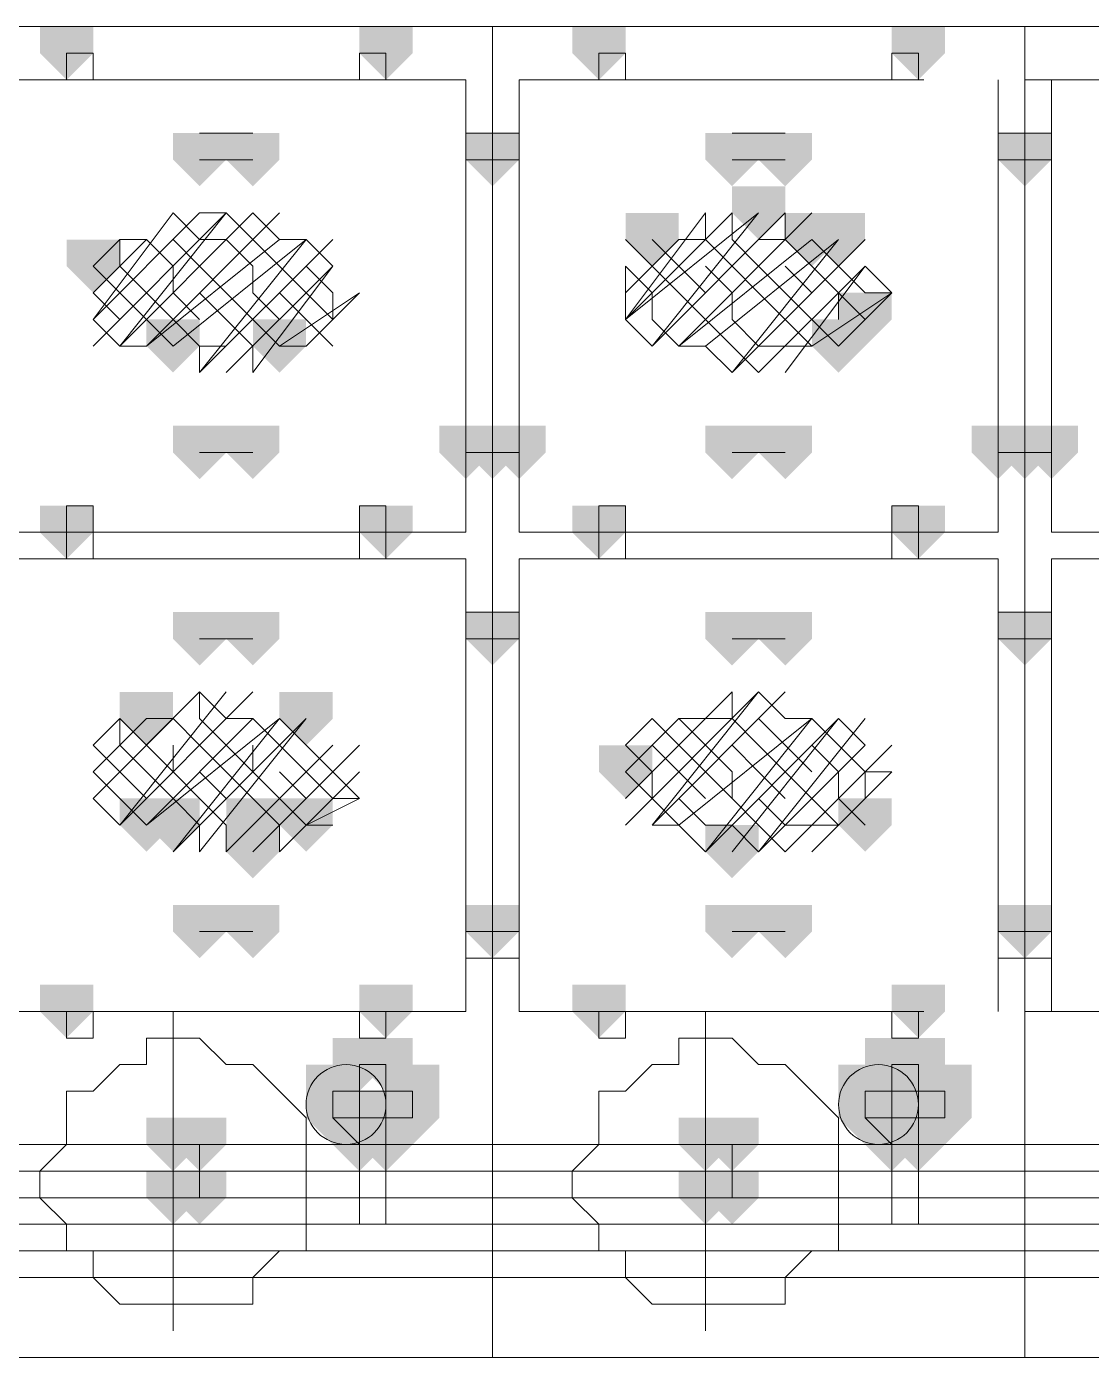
# Model space of a CAD drawing. Header units: millimetres. Extents: x 2315 to 4619, y 1334 to 1897.
# Drawn here: x 3806.066 to 3808.509, y 1516.958 to 1520.012 of the extents above; entities that cross this region are included whole.
import ezdxf

# ---------------------------------------------------------------- set-up
doc = ezdxf.new("R2010")
doc.units = ezdxf.units.MM
doc.linetypes.add('PDF_IMPORT', pattern=[1, 0.8, -0.2])
for name, color, linetype in [('PDF_3中心线层', 1, 'Continuous'), ('PDF_4虚线层', 2, 'Continuous'), ('PDF_5剖面线层', 2, 'Continuous'), ('PDF_剖面线层', 4, 'Continuous'), ('PDF_细实线层', 7, 'Continuous')]:
    doc.layers.add(name, color=color, linetype=linetype)

msp = doc.modelspace()

# ---------------------------------------------------------------- hatches: boundary and pattern name
at = {"layer": 'PDF_3中心线层', "transparency": 33554559}
for points in [[(3806.1576, 1520.0125), (3806.0965, 1520.0125), (3806.0965, 1519.9514), (3806.1576, 1519.8903), (3806.2187, 1519.9514), (3806.2187, 1520.0125)], [(3806.1576, 1520.0125), (3806.0965, 1520.0125), (3806.0965, 1519.9514), (3806.1576, 1519.8903), (3806.2187, 1519.9514), (3806.2187, 1520.0125)], [(3806.8906, 1520.0125), (3806.8295, 1520.0125), (3806.8295, 1519.9514), (3806.8906, 1519.8903), (3806.9516, 1519.9514), (3806.9516, 1520.0125)], [(3806.8906, 1520.0125), (3806.8295, 1520.0125), (3806.8295, 1519.9514), (3806.8906, 1519.8903), (3806.9516, 1519.9514), (3806.9516, 1520.0125)], [(3807.3792, 1520.0125), (3807.3181, 1520.0125), (3807.3181, 1519.9514), (3807.3792, 1519.8903), (3807.4403, 1519.9514), (3807.4403, 1520.0125)], [(3807.3792, 1520.0125), (3807.3181, 1520.0125), (3807.3181, 1519.9514), (3807.3792, 1519.8903), (3807.4403, 1519.9514), (3807.4403, 1520.0125)], [(3808.1122, 1520.0125), (3808.0511, 1520.0125), (3808.0511, 1519.9514), (3808.1122, 1519.8903), (3808.1733, 1519.9514), (3808.1733, 1520.0125)], [(3808.1122, 1520.0125), (3808.0511, 1520.0125), (3808.0511, 1519.9514), (3808.1122, 1519.8903), (3808.1733, 1519.9514), (3808.1733, 1520.0125)], [(3807.1349, 1519.7682), (3807.0738, 1519.7682), (3807.0738, 1519.7071), (3807.1349, 1519.646), (3807.196, 1519.7071), (3807.196, 1519.7682)], [(3807.1349, 1519.7682), (3807.0738, 1519.7682), (3807.0738, 1519.7071), (3807.1349, 1519.646), (3807.196, 1519.7071), (3807.196, 1519.7682)], [(3808.3565, 1519.7682), (3808.2954, 1519.7682), (3808.2954, 1519.7071), (3808.3565, 1519.646), (3808.4176, 1519.7071), (3808.4176, 1519.7682)], [(3808.3565, 1519.7682), (3808.2954, 1519.7682), (3808.2954, 1519.7071), (3808.3565, 1519.646), (3808.4176, 1519.7071), (3808.4176, 1519.7682)], [(3807.1349, 1519.0963), (3807.0738, 1519.0963), (3807.0738, 1519.0352), (3807.1349, 1518.9741), (3807.196, 1519.0352), (3807.196, 1519.0963)], [(3807.1349, 1519.0963), (3807.0738, 1519.0963), (3807.0738, 1519.0352), (3807.1349, 1518.9741), (3807.196, 1519.0352), (3807.196, 1519.0963)], [(3807.1349, 1519.0963), (3807.0738, 1519.0963), (3807.0738, 1519.0352), (3807.1349, 1518.9741), (3807.196, 1519.0352), (3807.196, 1519.0963)], [(3807.1349, 1519.0963), (3807.0738, 1519.0963), (3807.0738, 1519.0352), (3807.1349, 1518.9741), (3807.196, 1519.0352), (3807.196, 1519.0963)], [(3808.3565, 1519.0963), (3808.2954, 1519.0963), (3808.2954, 1519.0352), (3808.3565, 1518.9741), (3808.4176, 1519.0352), (3808.4176, 1519.0963)], [(3808.3565, 1519.0963), (3808.2954, 1519.0963), (3808.2954, 1519.0352), (3808.3565, 1518.9741), (3808.4176, 1519.0352), (3808.4176, 1519.0963)], [(3808.3565, 1519.0963), (3808.2954, 1519.0963), (3808.2954, 1519.0352), (3808.3565, 1518.9741), (3808.4176, 1519.0352), (3808.4176, 1519.0963)], [(3808.3565, 1519.0963), (3808.2954, 1519.0963), (3808.2954, 1519.0352), (3808.3565, 1518.9741), (3808.4176, 1519.0352), (3808.4176, 1519.0963)], [(3806.1576, 1518.913), (3806.0965, 1518.913), (3806.0965, 1518.8519), (3806.1576, 1518.7909), (3806.2187, 1518.8519), (3806.2187, 1518.913)], [(3806.1576, 1518.913), (3806.0965, 1518.913), (3806.0965, 1518.8519), (3806.1576, 1518.7909), (3806.2187, 1518.8519), (3806.2187, 1518.913)], [(3806.8906, 1518.913), (3806.8295, 1518.913), (3806.8295, 1518.8519), (3806.8906, 1518.7909), (3806.9516, 1518.8519), (3806.9516, 1518.913)], [(3806.8906, 1518.913), (3806.8295, 1518.913), (3806.8295, 1518.8519), (3806.8906, 1518.7909), (3806.9516, 1518.8519), (3806.9516, 1518.913)], [(3807.3792, 1518.913), (3807.3181, 1518.913), (3807.3181, 1518.8519), (3807.3792, 1518.7909), (3807.4403, 1518.8519), (3807.4403, 1518.913)], [(3807.3792, 1518.913), (3807.3181, 1518.913), (3807.3181, 1518.8519), (3807.3792, 1518.7909), (3807.4403, 1518.8519), (3807.4403, 1518.913)], [(3808.1122, 1518.913), (3808.0511, 1518.913), (3808.0511, 1518.8519), (3808.1122, 1518.7909), (3808.1733, 1518.8519), (3808.1733, 1518.913)], [(3808.1122, 1518.913), (3808.0511, 1518.913), (3808.0511, 1518.8519), (3808.1122, 1518.7909), (3808.1733, 1518.8519), (3808.1733, 1518.913)], [(3807.1349, 1518.6687), (3807.0738, 1518.6687), (3807.0738, 1518.6076), (3807.1349, 1518.5465), (3807.196, 1518.6076), (3807.196, 1518.6687)], [(3807.1349, 1518.6687), (3807.0738, 1518.6687), (3807.0738, 1518.6076), (3807.1349, 1518.5465), (3807.196, 1518.6076), (3807.196, 1518.6687)], [(3807.1349, 1518.6687), (3807.0738, 1518.6687), (3807.0738, 1518.6076), (3807.1349, 1518.5465), (3807.196, 1518.6076), (3807.196, 1518.6687)], [(3807.1349, 1518.6687), (3807.0738, 1518.6687), (3807.0738, 1518.6076), (3807.1349, 1518.5465), (3807.196, 1518.6076), (3807.196, 1518.6687)], [(3808.3565, 1518.6687), (3808.2954, 1518.6687), (3808.2954, 1518.6076), (3808.3565, 1518.5465), (3808.4176, 1518.6076), (3808.4176, 1518.6687)], [(3808.3565, 1518.6687), (3808.2954, 1518.6687), (3808.2954, 1518.6076), (3808.3565, 1518.5465), (3808.4176, 1518.6076), (3808.4176, 1518.6687)], [(3808.3565, 1518.6687), (3808.2954, 1518.6687), (3808.2954, 1518.6076), (3808.3565, 1518.5465), (3808.4176, 1518.6076), (3808.4176, 1518.6687)], [(3808.3565, 1518.6687), (3808.2954, 1518.6687), (3808.2954, 1518.6076), (3808.3565, 1518.5465), (3808.4176, 1518.6076), (3808.4176, 1518.6687)], [(3807.1349, 1517.9968), (3807.0738, 1517.9968), (3807.0738, 1517.9357), (3807.1349, 1517.8746), (3807.196, 1517.9357), (3807.196, 1517.9968)], [(3807.1349, 1517.9968), (3807.0738, 1517.9968), (3807.0738, 1517.9357), (3807.1349, 1517.8746), (3807.196, 1517.9357), (3807.196, 1517.9968)], [(3808.3565, 1517.9968), (3808.2954, 1517.9968), (3808.2954, 1517.9357), (3808.3565, 1517.8746), (3808.4176, 1517.9357), (3808.4176, 1517.9968)], [(3808.3565, 1517.9968), (3808.2954, 1517.9968), (3808.2954, 1517.9357), (3808.3565, 1517.8746), (3808.4176, 1517.9357), (3808.4176, 1517.9968)], [(3806.1576, 1517.8136), (3806.0965, 1517.8136), (3806.0965, 1517.7525), (3806.1576, 1517.6914), (3806.2187, 1517.7525), (3806.2187, 1517.8136)], [(3806.1576, 1517.8136), (3806.0965, 1517.8136), (3806.0965, 1517.7525), (3806.1576, 1517.6914), (3806.2187, 1517.7525), (3806.2187, 1517.8136)], [(3806.8906, 1517.8136), (3806.8295, 1517.8136), (3806.8295, 1517.7525), (3806.8906, 1517.6914), (3806.9516, 1517.7525), (3806.9516, 1517.8136)], [(3806.8906, 1517.8136), (3806.8295, 1517.8136), (3806.8295, 1517.7525), (3806.8906, 1517.6914), (3806.9516, 1517.7525), (3806.9516, 1517.8136)], [(3807.3792, 1517.8136), (3807.3181, 1517.8136), (3807.3181, 1517.7525), (3807.3792, 1517.6914), (3807.4403, 1517.7525), (3807.4403, 1517.8136)], [(3807.3792, 1517.8136), (3807.3181, 1517.8136), (3807.3181, 1517.7525), (3807.3792, 1517.6914), (3807.4403, 1517.7525), (3807.4403, 1517.8136)], [(3808.1122, 1517.8136), (3808.0511, 1517.8136), (3808.0511, 1517.7525), (3808.1122, 1517.6914), (3808.1733, 1517.7525), (3808.1733, 1517.8136)], [(3808.1122, 1517.8136), (3808.0511, 1517.8136), (3808.0511, 1517.7525), (3808.1122, 1517.6914), (3808.1733, 1517.7525), (3808.1733, 1517.8136)]]:
    msp.add_hatch(color=256, dxfattribs=at).paths.add_polyline_path(points)
at = {"layer": 'PDF_4虚线层', "transparency": 33554559}
for points in [[(3806.8295, 1517.5692), (3806.7684, 1517.5692), (3806.7684, 1517.5082), (3806.8295, 1517.4471), (3806.8906, 1517.5082), (3806.8906, 1517.5692)], [(3808.0511, 1517.5692), (3807.99, 1517.5692), (3807.99, 1517.5082), (3808.0511, 1517.4471), (3808.1122, 1517.5082), (3808.1122, 1517.5692)]]:
    msp.add_hatch(color=256, dxfattribs=at).paths.add_polyline_path(points)
at = {"layer": 'PDF_5剖面线层', "transparency": 33554559}
for points in [[(3807.7457, 1519.646), (3807.6846, 1519.646), (3807.6846, 1519.5849), (3807.7457, 1519.5238), (3807.8068, 1519.5849), (3807.8068, 1519.646)], [(3807.5014, 1519.5849), (3807.4403, 1519.5849), (3807.4403, 1519.5238), (3807.5014, 1519.4628), (3807.5624, 1519.5238), (3807.5624, 1519.5849)], [(3807.8679, 1519.5849), (3807.8068, 1519.5849), (3807.8068, 1519.5238), (3807.8679, 1519.4628), (3807.9289, 1519.5238), (3807.9289, 1519.5849)], [(3807.9289, 1519.5849), (3807.8679, 1519.5849), (3807.8679, 1519.5238), (3807.9289, 1519.4628), (3807.99, 1519.5238), (3807.99, 1519.5849)], [(3806.2187, 1519.5238), (3806.1576, 1519.5238), (3806.1576, 1519.4628), (3806.2187, 1519.4017), (3806.2797, 1519.4628), (3806.2797, 1519.5238)], [(3807.99, 1519.4017), (3807.9289, 1519.4017), (3807.9289, 1519.3406), (3807.99, 1519.2795), (3808.0511, 1519.3406), (3808.0511, 1519.4017)], [(3806.4019, 1519.3406), (3806.3408, 1519.3406), (3806.3408, 1519.2795), (3806.4019, 1519.2184), (3806.463, 1519.2795), (3806.463, 1519.3406)], [(3806.6462, 1519.3406), (3806.5851, 1519.3406), (3806.5851, 1519.2795), (3806.6462, 1519.2184), (3806.7073, 1519.2795), (3806.7073, 1519.3406)], [(3807.9289, 1519.3406), (3807.8679, 1519.3406), (3807.8679, 1519.2795), (3807.9289, 1519.2184), (3807.99, 1519.2795), (3807.99, 1519.3406)], [(3806.3408, 1518.4855), (3806.2797, 1518.4855), (3806.2797, 1518.4244), (3806.3408, 1518.3633), (3806.4019, 1518.4244), (3806.4019, 1518.4855)], [(3806.7073, 1518.4855), (3806.6462, 1518.4855), (3806.6462, 1518.4244), (3806.7073, 1518.3633), (3806.7684, 1518.4244), (3806.7684, 1518.4855)], [(3807.4403, 1518.3633), (3807.3792, 1518.3633), (3807.3792, 1518.3022), (3807.4403, 1518.2411), (3807.5014, 1518.3022), (3807.5014, 1518.3633)], [(3806.3408, 1518.2411), (3806.2797, 1518.2411), (3806.2797, 1518.1801), (3806.3408, 1518.119), (3806.4019, 1518.1801), (3806.4019, 1518.2411)], [(3806.4019, 1518.2411), (3806.3408, 1518.2411), (3806.3408, 1518.1801), (3806.4019, 1518.119), (3806.463, 1518.1801), (3806.463, 1518.2411)], [(3806.5851, 1518.2411), (3806.5241, 1518.2411), (3806.5241, 1518.1801), (3806.5851, 1518.119), (3806.6462, 1518.1801), (3806.6462, 1518.2411)], [(3806.7073, 1518.2411), (3806.6462, 1518.2411), (3806.6462, 1518.1801), (3806.7073, 1518.119), (3806.7684, 1518.1801), (3806.7684, 1518.2411)], [(3807.99, 1518.2411), (3807.9289, 1518.2411), (3807.9289, 1518.1801), (3807.99, 1518.119), (3808.0511, 1518.1801), (3808.0511, 1518.2411)], [(3806.5851, 1518.1801), (3806.5241, 1518.1801), (3806.5241, 1518.119), (3806.5851, 1518.0579), (3806.6462, 1518.119), (3806.6462, 1518.1801)], [(3807.6846, 1518.1801), (3807.6235, 1518.1801), (3807.6235, 1518.119), (3807.6846, 1518.0579), (3807.7457, 1518.119), (3807.7457, 1518.1801)]]:
    msp.add_hatch(color=256, dxfattribs=at).paths.add_polyline_path(points)
at = {"layer": 'PDF_细实线层', "transparency": 33554559}
for points in [[(3806.1576, 1520.0125), (3806.0965, 1520.0125), (3806.0965, 1519.9514), (3806.1576, 1519.8903), (3806.2187, 1519.9514), (3806.2187, 1520.0125)], [(3806.8906, 1520.0125), (3806.8295, 1520.0125), (3806.8295, 1519.9514), (3806.8906, 1519.8903), (3806.9516, 1519.9514), (3806.9516, 1520.0125)], [(3807.3792, 1520.0125), (3807.3181, 1520.0125), (3807.3181, 1519.9514), (3807.3792, 1519.8903), (3807.4403, 1519.9514), (3807.4403, 1520.0125)], [(3808.1122, 1520.0125), (3808.0511, 1520.0125), (3808.0511, 1519.9514), (3808.1122, 1519.8903), (3808.1733, 1519.9514), (3808.1733, 1520.0125)], [(3806.463, 1519.7682), (3806.4019, 1519.7682), (3806.4019, 1519.7071), (3806.463, 1519.646), (3806.5241, 1519.7071), (3806.5241, 1519.7682)], [(3806.5851, 1519.7682), (3806.5241, 1519.7682), (3806.5241, 1519.7071), (3806.5851, 1519.646), (3806.6462, 1519.7071), (3806.6462, 1519.7682)], [(3807.1349, 1519.7682), (3807.0738, 1519.7682), (3807.0738, 1519.7071), (3807.1349, 1519.646), (3807.196, 1519.7071), (3807.196, 1519.7682)], [(3807.6846, 1519.7682), (3807.6235, 1519.7682), (3807.6235, 1519.7071), (3807.6846, 1519.646), (3807.7457, 1519.7071), (3807.7457, 1519.7682)], [(3807.8068, 1519.7682), (3807.7457, 1519.7682), (3807.7457, 1519.7071), (3807.8068, 1519.646), (3807.8679, 1519.7071), (3807.8679, 1519.7682)], [(3808.3565, 1519.7682), (3808.2954, 1519.7682), (3808.2954, 1519.7071), (3808.3565, 1519.646), (3808.4176, 1519.7071), (3808.4176, 1519.7682)], [(3806.463, 1519.0963), (3806.4019, 1519.0963), (3806.4019, 1519.0352), (3806.463, 1518.9741), (3806.5241, 1519.0352), (3806.5241, 1519.0963)], [(3806.5851, 1519.0963), (3806.5241, 1519.0963), (3806.5241, 1519.0352), (3806.5851, 1518.9741), (3806.6462, 1519.0352), (3806.6462, 1519.0963)], [(3807.0738, 1519.0963), (3807.0127, 1519.0963), (3807.0127, 1519.0352), (3807.0738, 1518.9741), (3807.1349, 1519.0352), (3807.1349, 1519.0963)], [(3807.0738, 1519.0963), (3807.0127, 1519.0963), (3807.0127, 1519.0352), (3807.0738, 1518.9741), (3807.1349, 1519.0352), (3807.1349, 1519.0963)], [(3807.1349, 1519.0963), (3807.0738, 1519.0963), (3807.0738, 1519.0352), (3807.1349, 1518.9741), (3807.196, 1519.0352), (3807.196, 1519.0963)], [(3807.196, 1519.0963), (3807.1349, 1519.0963), (3807.1349, 1519.0352), (3807.196, 1518.9741), (3807.257, 1519.0352), (3807.257, 1519.0963)], [(3807.196, 1519.0963), (3807.1349, 1519.0963), (3807.1349, 1519.0352), (3807.196, 1518.9741), (3807.257, 1519.0352), (3807.257, 1519.0963)], [(3807.6846, 1519.0963), (3807.6235, 1519.0963), (3807.6235, 1519.0352), (3807.6846, 1518.9741), (3807.7457, 1519.0352), (3807.7457, 1519.0963)], [(3807.8068, 1519.0963), (3807.7457, 1519.0963), (3807.7457, 1519.0352), (3807.8068, 1518.9741), (3807.8679, 1519.0352), (3807.8679, 1519.0963)], [(3808.2954, 1519.0963), (3808.2343, 1519.0963), (3808.2343, 1519.0352), (3808.2954, 1518.9741), (3808.3565, 1519.0352), (3808.3565, 1519.0963)], [(3808.2954, 1519.0963), (3808.2343, 1519.0963), (3808.2343, 1519.0352), (3808.2954, 1518.9741), (3808.3565, 1519.0352), (3808.3565, 1519.0963)], [(3808.3565, 1519.0963), (3808.2954, 1519.0963), (3808.2954, 1519.0352), (3808.3565, 1518.9741), (3808.4176, 1519.0352), (3808.4176, 1519.0963)], [(3808.4176, 1519.0963), (3808.3565, 1519.0963), (3808.3565, 1519.0352), (3808.4176, 1518.9741), (3808.4787, 1519.0352), (3808.4787, 1519.0963)], [(3808.4176, 1519.0963), (3808.3565, 1519.0963), (3808.3565, 1519.0352), (3808.4176, 1518.9741), (3808.4787, 1519.0352), (3808.4787, 1519.0963)], [(3806.1576, 1518.913), (3806.0965, 1518.913), (3806.0965, 1518.8519), (3806.1576, 1518.7909), (3806.2187, 1518.8519), (3806.2187, 1518.913)], [(3806.8906, 1518.913), (3806.8295, 1518.913), (3806.8295, 1518.8519), (3806.8906, 1518.7909), (3806.9516, 1518.8519), (3806.9516, 1518.913)], [(3807.3792, 1518.913), (3807.3181, 1518.913), (3807.3181, 1518.8519), (3807.3792, 1518.7909), (3807.4403, 1518.8519), (3807.4403, 1518.913)], [(3808.1122, 1518.913), (3808.0511, 1518.913), (3808.0511, 1518.8519), (3808.1122, 1518.7909), (3808.1733, 1518.8519), (3808.1733, 1518.913)], [(3806.463, 1518.6687), (3806.4019, 1518.6687), (3806.4019, 1518.6076), (3806.463, 1518.5465), (3806.5241, 1518.6076), (3806.5241, 1518.6687)], [(3806.5851, 1518.6687), (3806.5241, 1518.6687), (3806.5241, 1518.6076), (3806.5851, 1518.5465), (3806.6462, 1518.6076), (3806.6462, 1518.6687)], [(3807.1349, 1518.6687), (3807.0738, 1518.6687), (3807.0738, 1518.6076), (3807.1349, 1518.5465), (3807.196, 1518.6076), (3807.196, 1518.6687)], [(3807.6846, 1518.6687), (3807.6235, 1518.6687), (3807.6235, 1518.6076), (3807.6846, 1518.5465), (3807.7457, 1518.6076), (3807.7457, 1518.6687)], [(3807.8068, 1518.6687), (3807.7457, 1518.6687), (3807.7457, 1518.6076), (3807.8068, 1518.5465), (3807.8679, 1518.6076), (3807.8679, 1518.6687)], [(3808.3565, 1518.6687), (3808.2954, 1518.6687), (3808.2954, 1518.6076), (3808.3565, 1518.5465), (3808.4176, 1518.6076), (3808.4176, 1518.6687)], [(3806.463, 1517.9968), (3806.4019, 1517.9968), (3806.4019, 1517.9357), (3806.463, 1517.8746), (3806.5241, 1517.9357), (3806.5241, 1517.9968)], [(3806.5851, 1517.9968), (3806.5241, 1517.9968), (3806.5241, 1517.9357), (3806.5851, 1517.8746), (3806.6462, 1517.9357), (3806.6462, 1517.9968)], [(3807.1349, 1517.9968), (3807.0738, 1517.9968), (3807.0738, 1517.9357), (3807.1349, 1517.8746), (3807.196, 1517.9357), (3807.196, 1517.9968)], [(3807.6846, 1517.9968), (3807.6235, 1517.9968), (3807.6235, 1517.9357), (3807.6846, 1517.8746), (3807.7457, 1517.9357), (3807.7457, 1517.9968)], [(3807.8068, 1517.9968), (3807.7457, 1517.9968), (3807.7457, 1517.9357), (3807.8068, 1517.8746), (3807.8679, 1517.9357), (3807.8679, 1517.9968)], [(3808.3565, 1517.9968), (3808.2954, 1517.9968), (3808.2954, 1517.9357), (3808.3565, 1517.8746), (3808.4176, 1517.9357), (3808.4176, 1517.9968)], [(3806.1576, 1517.8136), (3806.0965, 1517.8136), (3806.0965, 1517.7525), (3806.1576, 1517.6914), (3806.2187, 1517.7525), (3806.2187, 1517.8136)], [(3806.8906, 1517.8136), (3806.8295, 1517.8136), (3806.8295, 1517.7525), (3806.8906, 1517.6914), (3806.9516, 1517.7525), (3806.9516, 1517.8136)], [(3807.3792, 1517.8136), (3807.3181, 1517.8136), (3807.3181, 1517.7525), (3807.3792, 1517.6914), (3807.4403, 1517.7525), (3807.4403, 1517.8136)], [(3808.1122, 1517.8136), (3808.0511, 1517.8136), (3808.0511, 1517.7525), (3808.1122, 1517.6914), (3808.1733, 1517.7525), (3808.1733, 1517.8136)], [(3806.8295, 1517.6914), (3806.7684, 1517.6914), (3806.7684, 1517.6303), (3806.8295, 1517.5692), (3806.8906, 1517.6303), (3806.8906, 1517.6914)], [(3806.8295, 1517.6914), (3806.7684, 1517.6914), (3806.7684, 1517.6303), (3806.8295, 1517.5692), (3806.8906, 1517.6303), (3806.8906, 1517.6914)], [(3806.8295, 1517.6914), (3806.7684, 1517.6914), (3806.7684, 1517.6303), (3806.8295, 1517.5692), (3806.8906, 1517.6303), (3806.8906, 1517.6914)], [(3806.8295, 1517.6914), (3806.7684, 1517.6914), (3806.7684, 1517.6303), (3806.8295, 1517.5692), (3806.8906, 1517.6303), (3806.8906, 1517.6914)], [(3806.8906, 1517.6914), (3806.8295, 1517.6914), (3806.8295, 1517.6303), (3806.8906, 1517.5692), (3806.9516, 1517.6303), (3806.9516, 1517.6914)], [(3808.0511, 1517.6914), (3807.99, 1517.6914), (3807.99, 1517.6303), (3808.0511, 1517.5692), (3808.1122, 1517.6303), (3808.1122, 1517.6914)], [(3808.0511, 1517.6914), (3807.99, 1517.6914), (3807.99, 1517.6303), (3808.0511, 1517.5692), (3808.1122, 1517.6303), (3808.1122, 1517.6914)], [(3808.0511, 1517.6914), (3807.99, 1517.6914), (3807.99, 1517.6303), (3808.0511, 1517.5692), (3808.1122, 1517.6303), (3808.1122, 1517.6914)], [(3808.0511, 1517.6914), (3807.99, 1517.6914), (3807.99, 1517.6303), (3808.0511, 1517.5692), (3808.1122, 1517.6303), (3808.1122, 1517.6914)], [(3808.1122, 1517.6914), (3808.0511, 1517.6914), (3808.0511, 1517.6303), (3808.1122, 1517.5692), (3808.1733, 1517.6303), (3808.1733, 1517.6914)], [(3806.7684, 1517.6303), (3806.7073, 1517.6303), (3806.7073, 1517.5692), (3806.7684, 1517.5082), (3806.8295, 1517.5692), (3806.8295, 1517.6303)], [(3806.7684, 1517.6303), (3806.7073, 1517.6303), (3806.7073, 1517.5692), (3806.7684, 1517.5082), (3806.8295, 1517.5692), (3806.8295, 1517.6303)], [(3806.7684, 1517.6303), (3806.7073, 1517.6303), (3806.7073, 1517.5692), (3806.7684, 1517.5082), (3806.8295, 1517.5692), (3806.8295, 1517.6303)], [(3806.7684, 1517.6303), (3806.7073, 1517.6303), (3806.7073, 1517.5692), (3806.7684, 1517.5082), (3806.8295, 1517.5692), (3806.8295, 1517.6303)], [(3806.7684, 1517.6303), (3806.7073, 1517.6303), (3806.7073, 1517.5692), (3806.7684, 1517.5082), (3806.8295, 1517.5692), (3806.8295, 1517.6303)], [(3806.7684, 1517.6303), (3806.7073, 1517.6303), (3806.7073, 1517.5692), (3806.7684, 1517.5082), (3806.8295, 1517.5692), (3806.8295, 1517.6303)], [(3806.7684, 1517.6303), (3806.7073, 1517.6303), (3806.7073, 1517.5692), (3806.7684, 1517.5082), (3806.8295, 1517.5692), (3806.8295, 1517.6303)], [(3806.9516, 1517.6303), (3806.8906, 1517.6303), (3806.8906, 1517.5692), (3806.9516, 1517.5082), (3807.0127, 1517.5692), (3807.0127, 1517.6303)], [(3806.9516, 1517.6303), (3806.8906, 1517.6303), (3806.8906, 1517.5692), (3806.9516, 1517.5082), (3807.0127, 1517.5692), (3807.0127, 1517.6303)], [(3806.9516, 1517.6303), (3806.8906, 1517.6303), (3806.8906, 1517.5692), (3806.9516, 1517.5082), (3807.0127, 1517.5692), (3807.0127, 1517.6303)], [(3806.9516, 1517.6303), (3806.8906, 1517.6303), (3806.8906, 1517.5692), (3806.9516, 1517.5082), (3807.0127, 1517.5692), (3807.0127, 1517.6303)], [(3806.9516, 1517.6303), (3806.8906, 1517.6303), (3806.8906, 1517.5692), (3806.9516, 1517.5082), (3807.0127, 1517.5692), (3807.0127, 1517.6303)], [(3806.9516, 1517.6303), (3806.8906, 1517.6303), (3806.8906, 1517.5692), (3806.9516, 1517.5082), (3807.0127, 1517.5692), (3807.0127, 1517.6303)], [(3806.9516, 1517.6303), (3806.8906, 1517.6303), (3806.8906, 1517.5692), (3806.9516, 1517.5082), (3807.0127, 1517.5692), (3807.0127, 1517.6303)], [(3807.99, 1517.6303), (3807.9289, 1517.6303), (3807.9289, 1517.5692), (3807.99, 1517.5082), (3808.0511, 1517.5692), (3808.0511, 1517.6303)], [(3807.99, 1517.6303), (3807.9289, 1517.6303), (3807.9289, 1517.5692), (3807.99, 1517.5082), (3808.0511, 1517.5692), (3808.0511, 1517.6303)], [(3807.99, 1517.6303), (3807.9289, 1517.6303), (3807.9289, 1517.5692), (3807.99, 1517.5082), (3808.0511, 1517.5692), (3808.0511, 1517.6303)], [(3807.99, 1517.6303), (3807.9289, 1517.6303), (3807.9289, 1517.5692), (3807.99, 1517.5082), (3808.0511, 1517.5692), (3808.0511, 1517.6303)], [(3807.99, 1517.6303), (3807.9289, 1517.6303), (3807.9289, 1517.5692), (3807.99, 1517.5082), (3808.0511, 1517.5692), (3808.0511, 1517.6303)], [(3807.99, 1517.6303), (3807.9289, 1517.6303), (3807.9289, 1517.5692), (3807.99, 1517.5082), (3808.0511, 1517.5692), (3808.0511, 1517.6303)], [(3807.99, 1517.6303), (3807.9289, 1517.6303), (3807.9289, 1517.5692), (3807.99, 1517.5082), (3808.0511, 1517.5692), (3808.0511, 1517.6303)], [(3808.1122, 1517.6303), (3808.0511, 1517.6303), (3808.0511, 1517.5692), (3808.1122, 1517.5082), (3808.1733, 1517.5692), (3808.1733, 1517.6303)], [(3808.1733, 1517.6303), (3808.1122, 1517.6303), (3808.1122, 1517.5692), (3808.1733, 1517.5082), (3808.2343, 1517.5692), (3808.2343, 1517.6303)], [(3808.1733, 1517.6303), (3808.1122, 1517.6303), (3808.1122, 1517.5692), (3808.1733, 1517.5082), (3808.2343, 1517.5692), (3808.2343, 1517.6303)], [(3808.1733, 1517.6303), (3808.1122, 1517.6303), (3808.1122, 1517.5692), (3808.1733, 1517.5082), (3808.2343, 1517.5692), (3808.2343, 1517.6303)], [(3808.1733, 1517.6303), (3808.1122, 1517.6303), (3808.1122, 1517.5692), (3808.1733, 1517.5082), (3808.2343, 1517.5692), (3808.2343, 1517.6303)], [(3806.7684, 1517.5692), (3806.7073, 1517.5692), (3806.7073, 1517.5082), (3806.7684, 1517.4471), (3806.8295, 1517.5082), (3806.8295, 1517.5692)], [(3806.7684, 1517.5692), (3806.7073, 1517.5692), (3806.7073, 1517.5082), (3806.7684, 1517.4471), (3806.8295, 1517.5082), (3806.8295, 1517.5692)], [(3806.7684, 1517.5692), (3806.7073, 1517.5692), (3806.7073, 1517.5082), (3806.7684, 1517.4471), (3806.8295, 1517.5082), (3806.8295, 1517.5692)], [(3806.7684, 1517.5692), (3806.7073, 1517.5692), (3806.7073, 1517.5082), (3806.7684, 1517.4471), (3806.8295, 1517.5082), (3806.8295, 1517.5692)], [(3806.7684, 1517.5692), (3806.7073, 1517.5692), (3806.7073, 1517.5082), (3806.7684, 1517.4471), (3806.8295, 1517.5082), (3806.8295, 1517.5692)], [(3806.7684, 1517.5692), (3806.7073, 1517.5692), (3806.7073, 1517.5082), (3806.7684, 1517.4471), (3806.8295, 1517.5082), (3806.8295, 1517.5692)], [(3806.7684, 1517.5692), (3806.7073, 1517.5692), (3806.7073, 1517.5082), (3806.7684, 1517.4471), (3806.8295, 1517.5082), (3806.8295, 1517.5692)], [(3806.8295, 1517.5692), (3806.7684, 1517.5692), (3806.7684, 1517.5082), (3806.8295, 1517.4471), (3806.8906, 1517.5082), (3806.8906, 1517.5692)], [(3806.8295, 1517.5692), (3806.7684, 1517.5692), (3806.7684, 1517.5082), (3806.8295, 1517.4471), (3806.8906, 1517.5082), (3806.8906, 1517.5692)], [(3806.8295, 1517.5692), (3806.7684, 1517.5692), (3806.7684, 1517.5082), (3806.8295, 1517.4471), (3806.8906, 1517.5082), (3806.8906, 1517.5692)], [(3806.8295, 1517.5692), (3806.7684, 1517.5692), (3806.7684, 1517.5082), (3806.8295, 1517.4471), (3806.8906, 1517.5082), (3806.8906, 1517.5692)], [(3806.8295, 1517.5692), (3806.7684, 1517.5692), (3806.7684, 1517.5082), (3806.8295, 1517.4471), (3806.8906, 1517.5082), (3806.8906, 1517.5692)], [(3806.8295, 1517.5692), (3806.7684, 1517.5692), (3806.7684, 1517.5082), (3806.8295, 1517.4471), (3806.8906, 1517.5082), (3806.8906, 1517.5692)], [(3806.8906, 1517.5692), (3806.8295, 1517.5692), (3806.8295, 1517.5082), (3806.8906, 1517.4471), (3806.9516, 1517.5082), (3806.9516, 1517.5692)], [(3806.8906, 1517.5692), (3806.8295, 1517.5692), (3806.8295, 1517.5082), (3806.8906, 1517.4471), (3806.9516, 1517.5082), (3806.9516, 1517.5692)], [(3806.9516, 1517.5692), (3806.8906, 1517.5692), (3806.8906, 1517.5082), (3806.9516, 1517.4471), (3807.0127, 1517.5082), (3807.0127, 1517.5692)], [(3806.9516, 1517.5692), (3806.8906, 1517.5692), (3806.8906, 1517.5082), (3806.9516, 1517.4471), (3807.0127, 1517.5082), (3807.0127, 1517.5692)], [(3806.9516, 1517.5692), (3806.8906, 1517.5692), (3806.8906, 1517.5082), (3806.9516, 1517.4471), (3807.0127, 1517.5082), (3807.0127, 1517.5692)], [(3806.9516, 1517.5692), (3806.8906, 1517.5692), (3806.8906, 1517.5082), (3806.9516, 1517.4471), (3807.0127, 1517.5082), (3807.0127, 1517.5692)], [(3806.9516, 1517.5692), (3806.8906, 1517.5692), (3806.8906, 1517.5082), (3806.9516, 1517.4471), (3807.0127, 1517.5082), (3807.0127, 1517.5692)], [(3806.9516, 1517.5692), (3806.8906, 1517.5692), (3806.8906, 1517.5082), (3806.9516, 1517.4471), (3807.0127, 1517.5082), (3807.0127, 1517.5692)], [(3806.9516, 1517.5692), (3806.8906, 1517.5692), (3806.8906, 1517.5082), (3806.9516, 1517.4471), (3807.0127, 1517.5082), (3807.0127, 1517.5692)], [(3807.99, 1517.5692), (3807.9289, 1517.5692), (3807.9289, 1517.5082), (3807.99, 1517.4471), (3808.0511, 1517.5082), (3808.0511, 1517.5692)], [(3807.99, 1517.5692), (3807.9289, 1517.5692), (3807.9289, 1517.5082), (3807.99, 1517.4471), (3808.0511, 1517.5082), (3808.0511, 1517.5692)], [(3807.99, 1517.5692), (3807.9289, 1517.5692), (3807.9289, 1517.5082), (3807.99, 1517.4471), (3808.0511, 1517.5082), (3808.0511, 1517.5692)], [(3807.99, 1517.5692), (3807.9289, 1517.5692), (3807.9289, 1517.5082), (3807.99, 1517.4471), (3808.0511, 1517.5082), (3808.0511, 1517.5692)], [(3807.99, 1517.5692), (3807.9289, 1517.5692), (3807.9289, 1517.5082), (3807.99, 1517.4471), (3808.0511, 1517.5082), (3808.0511, 1517.5692)], [(3807.99, 1517.5692), (3807.9289, 1517.5692), (3807.9289, 1517.5082), (3807.99, 1517.4471), (3808.0511, 1517.5082), (3808.0511, 1517.5692)], [(3807.99, 1517.5692), (3807.9289, 1517.5692), (3807.9289, 1517.5082), (3807.99, 1517.4471), (3808.0511, 1517.5082), (3808.0511, 1517.5692)], [(3808.0511, 1517.5692), (3807.99, 1517.5692), (3807.99, 1517.5082), (3808.0511, 1517.4471), (3808.1122, 1517.5082), (3808.1122, 1517.5692)], [(3808.0511, 1517.5692), (3807.99, 1517.5692), (3807.99, 1517.5082), (3808.0511, 1517.4471), (3808.1122, 1517.5082), (3808.1122, 1517.5692)], [(3808.0511, 1517.5692), (3807.99, 1517.5692), (3807.99, 1517.5082), (3808.0511, 1517.4471), (3808.1122, 1517.5082), (3808.1122, 1517.5692)], [(3808.0511, 1517.5692), (3807.99, 1517.5692), (3807.99, 1517.5082), (3808.0511, 1517.4471), (3808.1122, 1517.5082), (3808.1122, 1517.5692)], [(3808.0511, 1517.5692), (3807.99, 1517.5692), (3807.99, 1517.5082), (3808.0511, 1517.4471), (3808.1122, 1517.5082), (3808.1122, 1517.5692)], [(3808.0511, 1517.5692), (3807.99, 1517.5692), (3807.99, 1517.5082), (3808.0511, 1517.4471), (3808.1122, 1517.5082), (3808.1122, 1517.5692)], [(3808.1122, 1517.5692), (3808.0511, 1517.5692), (3808.0511, 1517.5082), (3808.1122, 1517.4471), (3808.1733, 1517.5082), (3808.1733, 1517.5692)], [(3808.1122, 1517.5692), (3808.0511, 1517.5692), (3808.0511, 1517.5082), (3808.1122, 1517.4471), (3808.1733, 1517.5082), (3808.1733, 1517.5692)], [(3808.1122, 1517.5692), (3808.0511, 1517.5692), (3808.0511, 1517.5082), (3808.1122, 1517.4471), (3808.1733, 1517.5082), (3808.1733, 1517.5692)], [(3808.1733, 1517.5692), (3808.1122, 1517.5692), (3808.1122, 1517.5082), (3808.1733, 1517.4471), (3808.2343, 1517.5082), (3808.2343, 1517.5692)], [(3808.1733, 1517.5692), (3808.1122, 1517.5692), (3808.1122, 1517.5082), (3808.1733, 1517.4471), (3808.2343, 1517.5082), (3808.2343, 1517.5692)], [(3808.1733, 1517.5692), (3808.1122, 1517.5692), (3808.1122, 1517.5082), (3808.1733, 1517.4471), (3808.2343, 1517.5082), (3808.2343, 1517.5692)], [(3808.1733, 1517.5692), (3808.1122, 1517.5692), (3808.1122, 1517.5082), (3808.1733, 1517.4471), (3808.2343, 1517.5082), (3808.2343, 1517.5692)], [(3806.4019, 1517.5082), (3806.3408, 1517.5082), (3806.3408, 1517.4471), (3806.4019, 1517.386), (3806.463, 1517.4471), (3806.463, 1517.5082)], [(3806.463, 1517.5082), (3806.4019, 1517.5082), (3806.4019, 1517.4471), (3806.463, 1517.386), (3806.5241, 1517.4471), (3806.5241, 1517.5082)], [(3806.8295, 1517.5082), (3806.7684, 1517.5082), (3806.7684, 1517.4471), (3806.8295, 1517.386), (3806.8906, 1517.4471), (3806.8906, 1517.5082)], [(3806.8295, 1517.5082), (3806.7684, 1517.5082), (3806.7684, 1517.4471), (3806.8295, 1517.386), (3806.8906, 1517.4471), (3806.8906, 1517.5082)], [(3806.8295, 1517.5082), (3806.7684, 1517.5082), (3806.7684, 1517.4471), (3806.8295, 1517.386), (3806.8906, 1517.4471), (3806.8906, 1517.5082)], [(3806.8295, 1517.5082), (3806.7684, 1517.5082), (3806.7684, 1517.4471), (3806.8295, 1517.386), (3806.8906, 1517.4471), (3806.8906, 1517.5082)], [(3806.8295, 1517.5082), (3806.7684, 1517.5082), (3806.7684, 1517.4471), (3806.8295, 1517.386), (3806.8906, 1517.4471), (3806.8906, 1517.5082)], [(3806.8906, 1517.5082), (3806.8295, 1517.5082), (3806.8295, 1517.4471), (3806.8906, 1517.386), (3806.9516, 1517.4471), (3806.9516, 1517.5082)], [(3806.8906, 1517.5082), (3806.8295, 1517.5082), (3806.8295, 1517.4471), (3806.8906, 1517.386), (3806.9516, 1517.4471), (3806.9516, 1517.5082)], [(3807.6235, 1517.5082), (3807.5624, 1517.5082), (3807.5624, 1517.4471), (3807.6235, 1517.386), (3807.6846, 1517.4471), (3807.6846, 1517.5082)], [(3807.6846, 1517.5082), (3807.6235, 1517.5082), (3807.6235, 1517.4471), (3807.6846, 1517.386), (3807.7457, 1517.4471), (3807.7457, 1517.5082)], [(3808.0511, 1517.5082), (3807.99, 1517.5082), (3807.99, 1517.4471), (3808.0511, 1517.386), (3808.1122, 1517.4471), (3808.1122, 1517.5082)], [(3808.0511, 1517.5082), (3807.99, 1517.5082), (3807.99, 1517.4471), (3808.0511, 1517.386), (3808.1122, 1517.4471), (3808.1122, 1517.5082)], [(3808.0511, 1517.5082), (3807.99, 1517.5082), (3807.99, 1517.4471), (3808.0511, 1517.386), (3808.1122, 1517.4471), (3808.1122, 1517.5082)], [(3808.0511, 1517.5082), (3807.99, 1517.5082), (3807.99, 1517.4471), (3808.0511, 1517.386), (3808.1122, 1517.4471), (3808.1122, 1517.5082)], [(3808.0511, 1517.5082), (3807.99, 1517.5082), (3807.99, 1517.4471), (3808.0511, 1517.386), (3808.1122, 1517.4471), (3808.1122, 1517.5082)], [(3808.1122, 1517.5082), (3808.0511, 1517.5082), (3808.0511, 1517.4471), (3808.1122, 1517.386), (3808.1733, 1517.4471), (3808.1733, 1517.5082)], [(3808.1122, 1517.5082), (3808.0511, 1517.5082), (3808.0511, 1517.4471), (3808.1122, 1517.386), (3808.1733, 1517.4471), (3808.1733, 1517.5082)], [(3806.4019, 1517.386), (3806.3408, 1517.386), (3806.3408, 1517.3249), (3806.4019, 1517.2638), (3806.463, 1517.3249), (3806.463, 1517.386)], [(3806.463, 1517.386), (3806.4019, 1517.386), (3806.4019, 1517.3249), (3806.463, 1517.2638), (3806.5241, 1517.3249), (3806.5241, 1517.386)], [(3807.6235, 1517.386), (3807.5624, 1517.386), (3807.5624, 1517.3249), (3807.6235, 1517.2638), (3807.6846, 1517.3249), (3807.6846, 1517.386)], [(3807.6846, 1517.386), (3807.6235, 1517.386), (3807.6235, 1517.3249), (3807.6846, 1517.2638), (3807.7457, 1517.3249), (3807.7457, 1517.386)]]:
    msp.add_hatch(color=256, dxfattribs=at).paths.add_polyline_path(points)

# ---------------------------------------------------------------- linework, layer by layer
at = {"layer": 'PDF_3中心线层', "lineweight": 18}
for points in [[(3806.1576, 1519.9514), (3806.1576, 1519.8903)], [(3806.8906, 1519.9514), (3806.8906, 1519.8903)], [(3807.3792, 1519.9514), (3807.3792, 1519.8903)], [(3808.1122, 1519.9514), (3808.1122, 1519.8903)], [(3807.1349, 1519.7682), (3807.1349, 1519.7071)], [(3808.3565, 1519.7682), (3808.3565, 1519.7071)], [(3806.1576, 1518.7909), (3806.1576, 1518.8519)], [(3806.8906, 1518.7909), (3806.8906, 1518.8519)], [(3807.3792, 1518.7909), (3807.3792, 1518.8519)], [(3808.1122, 1518.7909), (3808.1122, 1518.8519)], [(3807.1349, 1517.9357), (3807.1349, 1517.8746)], [(3808.3565, 1517.9357), (3808.3565, 1517.8746)], [(3806.1576, 1517.6914), (3806.1576, 1517.7525)], [(3806.8906, 1517.6914), (3806.8906, 1517.7525)], [(3807.3792, 1517.6914), (3807.3792, 1517.7525)], [(3808.1122, 1517.6914), (3808.1122, 1517.7525)], [(3806.8295, 1517.6303), (3806.8295, 1517.5692), (3806.7684, 1517.5692), (3806.7684, 1517.5082), (3806.8295, 1517.4471), (3806.8906, 1517.4471), (3806.8906, 1517.5082), (3806.9516, 1517.5082), (3806.9516, 1517.5692), (3806.8906, 1517.5692), (3806.8906, 1517.6303)], [(3808.0511, 1517.6303), (3808.0511, 1517.5692), (3807.99, 1517.5692), (3807.99, 1517.5082), (3808.0511, 1517.4471), (3808.1122, 1517.4471), (3808.1122, 1517.5082), (3808.1733, 1517.5082), (3808.1733, 1517.5692), (3808.1122, 1517.5692), (3808.1122, 1517.6303)], [(3806.4019, 1517.4471), (3806.463, 1517.4471), (3806.463, 1517.3249), (3806.4019, 1517.3249)], [(3807.6235, 1517.4471), (3807.6846, 1517.4471), (3807.6846, 1517.3249), (3807.6235, 1517.3249)]]:
    msp.add_lwpolyline(points, close=True, dxfattribs=at)
for points in [[(3806.4019, 1517.7525), (3806.4019, 1517.0195)], [(3807.6235, 1517.7525), (3807.6235, 1517.0195)], [(3806.8295, 1517.6303), (3806.8295, 1517.2638)], [(3808.0511, 1517.6303), (3808.0511, 1517.2638)], [(3806.9516, 1517.5082), (3806.7684, 1517.5082)], [(3806.8906, 1517.5082), (3806.8295, 1517.5082)], [(3808.1733, 1517.5082), (3807.99, 1517.5082)], [(3808.1122, 1517.5082), (3808.0511, 1517.5082)], [(3802.9203, 1517.2028), (3810.983, 1517.2028), (3811.0441, 1517.2028), (3811.0441, 1517.2638), (3811.1052, 1517.2638), (3811.1052, 1517.3249), (3811.1052, 1517.386)], [(3806.0965, 1517.386), (3806.7684, 1517.386)], [(3807.3181, 1517.386), (3807.99, 1517.386)]]:
    msp.add_lwpolyline(points, dxfattribs=at)
at = {"layer": 'PDF_4虚线层', "lineweight": 18}
for points in [[(3807.1349, 1520.0125), (3807.1349, 1516.9584)], [(3808.3565, 1520.0125), (3808.3565, 1516.9584)], [(3802.1873, 1517.386), (3810.8608, 1517.386)], [(3802.1873, 1517.3249), (3810.8608, 1517.3249)]]:
    msp.add_lwpolyline(points, dxfattribs=at)
for points in [[(3806.4019, 1517.6914), (3806.3408, 1517.6914), (3806.3408, 1517.6303), (3806.2797, 1517.6303), (3806.2187, 1517.5692), (3806.1576, 1517.5692), (3806.1576, 1517.5082), (3806.1576, 1517.4471), (3806.0965, 1517.386), (3806.0965, 1517.3249), (3806.1576, 1517.2638), (3806.1576, 1517.2028), (3806.2187, 1517.2028), (3806.2187, 1517.1417), (3806.2797, 1517.0806), (3806.3408, 1517.0806), (3806.4019, 1517.0806), (3806.463, 1517.0806), (3806.5241, 1517.0806), (3806.5851, 1517.0806), (3806.5851, 1517.1417), (3806.6462, 1517.2028), (3806.7073, 1517.2028), (3806.7073, 1517.2638), (3806.7073, 1517.3249), (3806.7073, 1517.386), (3806.7073, 1517.4471), (3806.7073, 1517.5082), (3806.6462, 1517.5692), (3806.5851, 1517.6303), (3806.5241, 1517.6303), (3806.463, 1517.6914)], [(3807.6235, 1517.6914), (3807.5624, 1517.6914), (3807.5624, 1517.6303), (3807.5014, 1517.6303), (3807.4403, 1517.5692), (3807.3792, 1517.5692), (3807.3792, 1517.5082), (3807.3792, 1517.4471), (3807.3181, 1517.386), (3807.3181, 1517.3249), (3807.3792, 1517.2638), (3807.3792, 1517.2028), (3807.4403, 1517.2028), (3807.4403, 1517.1417), (3807.5014, 1517.0806), (3807.5624, 1517.0806), (3807.6235, 1517.0806), (3807.6846, 1517.0806), (3807.7457, 1517.0806), (3807.8068, 1517.0806), (3807.8068, 1517.1417), (3807.8679, 1517.2028), (3807.9289, 1517.2028), (3807.9289, 1517.2638), (3807.9289, 1517.3249), (3807.9289, 1517.386), (3807.9289, 1517.4471), (3807.9289, 1517.5082), (3807.8679, 1517.5692), (3807.8068, 1517.6303), (3807.7457, 1517.6303), (3807.6846, 1517.6914)]]:
    msp.add_lwpolyline(points, close=True, dxfattribs=at)
at = {"layer": 'PDF_5剖面线层', "lineweight": 13}
for points in [[(3806.6462, 1519.3406), (3806.5851, 1519.4017), (3806.5851, 1519.4628), (3806.5241, 1519.5238), (3806.463, 1519.5238), (3806.4019, 1519.5849), (3806.2187, 1519.3406), (3806.463, 1519.5849), (3806.5241, 1519.5849), (3806.5851, 1519.5238), (3806.6462, 1519.4628), (3806.7073, 1519.4017)], [(3806.2187, 1519.2795), (3806.5241, 1519.5849), (3806.2797, 1519.2795), (3806.5851, 1519.5849), (3806.6462, 1519.5238), (3806.3408, 1519.2795), (3806.6462, 1519.5849)], [(3807.8068, 1519.5238), (3807.8068, 1519.5849), (3807.5014, 1519.2795), (3807.7457, 1519.5849), (3807.4403, 1519.3406), (3807.4403, 1519.4017), (3807.5624, 1519.5238), (3807.6235, 1519.5238), (3807.6846, 1519.4628), (3807.7457, 1519.4017), (3807.8068, 1519.3406)], [(3807.6235, 1519.5238), (3807.6235, 1519.5849), (3807.4403, 1519.3406), (3807.6846, 1519.5849), (3807.6846, 1519.5238), (3807.7457, 1519.4628), (3807.8068, 1519.4017), (3807.8679, 1519.3406), (3807.9289, 1519.2795), (3808.0511, 1519.4017), (3807.8679, 1519.2795), (3807.8068, 1519.2795), (3807.7457, 1519.2795), (3807.6846, 1519.3406), (3807.6846, 1519.4017), (3807.6235, 1519.4628)], [(3807.8679, 1519.5849), (3807.5624, 1519.2795), (3807.8679, 1519.5238), (3807.9289, 1519.4628), (3807.99, 1519.4017), (3808.0511, 1519.4017), (3807.99, 1519.4628)], [(3806.7684, 1519.5238), (3806.463, 1519.2184), (3806.7073, 1519.5238), (3806.4019, 1519.2795), (3806.3408, 1519.3406), (3806.2797, 1519.4017), (3806.2187, 1519.4628), (3806.2797, 1519.5238), (3806.2797, 1519.4628), (3806.3408, 1519.4017)], [(3806.2797, 1519.3406), (3806.2187, 1519.4017), (3806.3408, 1519.5238), (3806.2797, 1519.5238)], [(3806.463, 1519.3406), (3806.4019, 1519.4017), (3806.4019, 1519.4628), (3806.3408, 1519.5238)], [(3806.4019, 1519.5238), (3806.463, 1519.4628), (3806.5241, 1519.4017), (3806.5851, 1519.3406), (3806.6462, 1519.2795), (3806.8295, 1519.4017), (3806.7073, 1519.2795), (3806.6462, 1519.2795)], [(3806.6462, 1519.5238), (3806.7073, 1519.5238), (3806.7684, 1519.4628)], [(3807.4403, 1519.4017), (3807.4403, 1519.4628), (3807.5014, 1519.4017), (3807.5014, 1519.3406), (3807.5624, 1519.2795), (3807.6235, 1519.2795), (3807.9289, 1519.5238), (3807.6846, 1519.2184), (3807.99, 1519.5238)], [(3807.4403, 1519.5238), (3807.5014, 1519.4628), (3807.5624, 1519.4017), (3807.6235, 1519.3406), (3807.6846, 1519.2795), (3807.7457, 1519.2184), (3807.99, 1519.4628), (3807.8068, 1519.2184)], [(3807.6235, 1519.4017), (3807.5624, 1519.4628), (3807.5014, 1519.5238)], [(3807.9289, 1519.3406), (3807.9289, 1519.4017), (3807.8679, 1519.4628), (3807.8068, 1519.5238), (3807.7457, 1519.5238)], [(3806.463, 1519.2184), (3806.463, 1519.2795), (3806.4019, 1519.3406), (3806.3408, 1519.4017), (3806.2797, 1519.4628)], [(3806.5241, 1519.2184), (3806.7684, 1519.4628), (3806.5851, 1519.2184), (3806.5851, 1519.2795), (3806.5241, 1519.3406), (3806.463, 1519.4017)], [(3806.5241, 1519.4017), (3806.463, 1519.4628)], [(3806.7073, 1519.4628), (3806.7684, 1519.4017), (3806.7684, 1519.3406), (3806.7073, 1519.4017), (3806.6462, 1519.4628)], [(3807.8679, 1519.4017), (3807.8068, 1519.4628)], [(3806.7684, 1519.2795), (3806.7073, 1519.3406), (3806.6462, 1519.4017)], [(3807.6235, 1519.3406), (3807.5624, 1519.4017)], [(3807.8679, 1519.2795), (3807.8068, 1519.3406), (3807.7457, 1519.4017)], [(3807.99, 1519.3406), (3807.9289, 1519.4017)], [(3806.3408, 1519.2795), (3806.2797, 1519.2795), (3806.2187, 1519.3406)], [(3807.5014, 1519.2795), (3807.4403, 1519.3406)], [(3806.5241, 1519.2795), (3806.463, 1519.2795)], [(3807.6846, 1519.2184), (3807.6235, 1519.2795)], [(3806.3408, 1518.1801), (3806.2797, 1518.2411), (3806.2187, 1518.3022), (3806.3408, 1518.4244), (3806.4019, 1518.4244), (3806.2187, 1518.2411), (3806.463, 1518.4855), (3806.463, 1518.4244), (3806.5241, 1518.3633), (3806.5851, 1518.3022), (3806.6462, 1518.2411), (3806.7073, 1518.1801), (3806.8295, 1518.2411), (3806.7684, 1518.3022), (3806.7073, 1518.3633), (3806.6462, 1518.4244)], [(3806.5241, 1518.4855), (3806.2797, 1518.1801), (3806.5851, 1518.4855)], [(3806.5851, 1518.4244), (3806.5241, 1518.4244), (3806.463, 1518.4855)], [(3807.5624, 1518.4244), (3807.6235, 1518.4244), (3807.4403, 1518.2411), (3807.6846, 1518.4855), (3807.6846, 1518.4244)], [(3807.4403, 1518.1801), (3807.7457, 1518.4855), (3807.5014, 1518.1801), (3807.8068, 1518.4855)], [(3808.0511, 1518.3022), (3807.99, 1518.3022), (3807.9289, 1518.3633), (3807.8679, 1518.4244), (3807.8068, 1518.4244), (3807.7457, 1518.4855)], [(3806.8295, 1518.2411), (3806.7684, 1518.2411), (3806.7073, 1518.3022), (3806.6462, 1518.3633), (3806.5851, 1518.4244), (3806.3408, 1518.1801), (3806.6462, 1518.4244), (3806.4019, 1518.119), (3806.7073, 1518.4244), (3806.463, 1518.119), (3806.463, 1518.1801), (3806.4019, 1518.2411), (3806.3408, 1518.3022), (3806.2797, 1518.3633), (3806.2797, 1518.4244), (3806.2187, 1518.3633), (3806.2797, 1518.3022), (3806.3408, 1518.2411)], [(3806.5241, 1518.119), (3806.5241, 1518.1801), (3806.463, 1518.2411), (3806.4019, 1518.3022), (3806.3408, 1518.3633), (3806.2797, 1518.4244)], [(3806.4019, 1518.4244), (3806.463, 1518.3633), (3806.5241, 1518.3022), (3806.5851, 1518.2411), (3806.6462, 1518.1801), (3806.6462, 1518.119), (3806.8295, 1518.3022)], [(3807.5014, 1518.2411), (3807.5014, 1518.3022), (3807.4403, 1518.3633), (3807.5014, 1518.4244), (3807.5624, 1518.3633), (3807.6235, 1518.3022), (3807.6846, 1518.2411), (3807.7457, 1518.1801), (3807.8068, 1518.119), (3808.0511, 1518.3633)], [(3807.6235, 1518.119), (3807.5624, 1518.1801), (3807.5014, 1518.2411), (3807.4403, 1518.3022), (3807.5624, 1518.4244), (3807.6235, 1518.3633), (3807.6846, 1518.3022), (3807.6846, 1518.2411)], [(3807.5014, 1518.1801), (3807.5624, 1518.1801), (3807.8679, 1518.4244), (3807.6235, 1518.119), (3807.9289, 1518.4244), (3807.6846, 1518.119)], [(3807.8068, 1518.3022), (3807.7457, 1518.3633), (3807.6846, 1518.4244), (3807.6235, 1518.4244)], [(3807.99, 1518.4244), (3807.7457, 1518.119), (3807.99, 1518.3633), (3807.9289, 1518.4244)], [(3807.8679, 1518.3022), (3807.8068, 1518.3633), (3807.7457, 1518.4244)], [(3806.4019, 1518.3022), (3806.4019, 1518.3633)], [(3806.5241, 1518.119), (3806.7684, 1518.3633), (3806.5241, 1518.119)], [(3806.5851, 1518.119), (3806.8295, 1518.3633)], [(3806.5851, 1518.3022), (3806.5851, 1518.3633)], [(3806.7684, 1518.3022), (3806.7073, 1518.3633)], [(3807.6235, 1518.2411), (3807.5624, 1518.3022), (3807.5014, 1518.3633)], [(3807.8068, 1518.2411), (3807.7457, 1518.3022), (3807.6846, 1518.3633)], [(3807.99, 1518.1801), (3807.9289, 1518.2411), (3807.9289, 1518.3022), (3807.8679, 1518.3633)], [(3806.5241, 1518.2411), (3806.463, 1518.3022)], [(3806.7073, 1518.2411), (3806.6462, 1518.3022)], [(3807.8679, 1518.119), (3808.0511, 1518.3022), (3807.9289, 1518.1801), (3807.8679, 1518.1801), (3807.8068, 1518.1801), (3807.7457, 1518.2411)], [(3807.9289, 1518.1801), (3807.8679, 1518.2411), (3807.8068, 1518.3022), (3807.8679, 1518.2411)], [(3807.99, 1518.2411), (3807.99, 1518.3022)], [(3806.2797, 1518.1801), (3806.2187, 1518.2411)], [(3807.7457, 1518.119), (3807.6846, 1518.1801), (3807.6235, 1518.1801), (3807.5624, 1518.2411)], [(3806.7684, 1518.1801), (3806.7073, 1518.1801)]]:
    msp.add_lwpolyline(points, dxfattribs=at)
at = {"layer": 'PDF_剖面线层', "lineweight": 0}
for points in [[(3806.8295, 1517.6303), (3806.8295, 1517.6303)], [(3808.0511, 1517.6303), (3808.0511, 1517.6303)], [(3806.7684, 1517.5692), (3806.7684, 1517.5692)], [(3806.9516, 1517.5692), (3806.9516, 1517.5692)], [(3807.99, 1517.5692), (3807.99, 1517.5692)], [(3808.1733, 1517.5692), (3808.1733, 1517.5692)], [(3806.7684, 1517.5082), (3806.7684, 1517.5082)], [(3806.9516, 1517.5082), (3806.9516, 1517.5082)], [(3807.99, 1517.5082), (3807.99, 1517.5082)], [(3808.1733, 1517.5082), (3808.1733, 1517.5082)], [(3806.8295, 1517.4471), (3806.8295, 1517.4471)], [(3808.0511, 1517.4471), (3808.0511, 1517.4471)]]:
    msp.add_lwpolyline(points, dxfattribs=at)
at = {"layer": 'PDF_细实线层', "lineweight": 18}
for points in [[(3810.8608, 1517.1417), (3810.8608, 1516.9584), (3802.1873, 1516.9584), (3802.1873, 1520.0125), (3810.8608, 1520.0125), (3810.8608, 1517.2638), (3802.1873, 1517.2638)], [(3808.2954, 1519.8903), (3808.2954, 1518.8519), (3807.196, 1518.8519), (3807.196, 1519.8903)], [(3808.4176, 1519.8903), (3808.4176, 1518.8519), (3809.517, 1518.8519), (3809.517, 1519.8903)], [(3806.463, 1519.7682), (3806.5851, 1519.7682)], [(3807.6846, 1519.7682), (3807.8068, 1519.7682)], [(3806.5851, 1519.7071), (3806.463, 1519.7071)], [(3807.8068, 1519.7071), (3807.6846, 1519.7071)], [(3806.5851, 1519.0352), (3806.463, 1519.0352), (3806.5851, 1519.0352)], [(3807.196, 1519.0352), (3807.0738, 1519.0352), (3807.196, 1519.0352)], [(3807.196, 1519.0352), (3807.0738, 1519.0352), (3807.196, 1519.0352)], [(3807.8068, 1519.0352), (3807.6846, 1519.0352), (3807.8068, 1519.0352)], [(3808.4176, 1519.0352), (3808.2954, 1519.0352), (3808.4176, 1519.0352)], [(3808.4176, 1519.0352), (3808.2954, 1519.0352), (3808.4176, 1519.0352)], [(3806.8906, 1518.913), (3806.8906, 1518.7909), (3806.8906, 1518.913)], [(3807.196, 1517.7525), (3807.196, 1518.7909), (3808.2954, 1518.7909), (3808.2954, 1517.7525)], [(3808.4176, 1517.7525), (3808.4176, 1518.7909), (3809.517, 1518.7909), (3809.517, 1517.7525)], [(3806.463, 1518.6076), (3806.5851, 1518.6076), (3806.463, 1518.6076)], [(3807.6846, 1518.6076), (3807.8068, 1518.6076), (3807.6846, 1518.6076)], [(3806.463, 1517.9357), (3806.5851, 1517.9357), (3806.463, 1517.9357)], [(3807.6846, 1517.9357), (3807.8068, 1517.9357), (3807.6846, 1517.9357)], [(3808.0511, 1517.5692), (3808.1122, 1517.5692)], [(3808.0511, 1517.5082), (3808.0511, 1517.5692)], [(3808.1122, 1517.5082), (3808.1122, 1517.5692)], [(3806.8906, 1517.5082), (3806.8295, 1517.5082), (3806.8906, 1517.5082)], [(3808.1122, 1517.5082), (3808.0511, 1517.5082), (3808.1122, 1517.5082)], [(3808.0511, 1517.5082), (3808.1122, 1517.5082)], [(3802.1873, 1517.4471), (3810.8608, 1517.4471)], [(3803.0424, 1517.2638), (3806.8295, 1517.2638), (3806.8295, 1517.4471), (3806.8906, 1517.4471), (3806.8906, 1517.2638), (3808.0511, 1517.2638), (3808.0511, 1517.4471), (3808.1122, 1517.4471), (3808.0511, 1517.4471), (3808.1122, 1517.4471), (3808.1122, 1517.2638), (3809.2727, 1517.2638)], [(3802.1873, 1517.386), (3810.8608, 1517.386)], [(3806.4019, 1517.386), (3806.4019, 1517.386)], [(3807.6235, 1517.386), (3807.6235, 1517.386)], [(3802.1873, 1517.3249), (3810.8608, 1517.3249)], [(3806.8295, 1517.3249), (3806.8295, 1517.3249)], [(3808.0511, 1517.3249), (3808.0511, 1517.3249)], [(3810.983, 1517.1417), (3803.0424, 1517.1417)]]:
    msp.add_lwpolyline(points, dxfattribs=at)
for points in [[(3806.1576, 1519.9514), (3806.1576, 1519.8903), (3806.2187, 1519.8903), (3806.2187, 1519.9514)], [(3806.8906, 1519.9514), (3806.8906, 1519.8903), (3806.8295, 1519.8903), (3806.8295, 1519.9514)], [(3807.3792, 1519.9514), (3807.3792, 1519.8903), (3807.4403, 1519.8903), (3807.4403, 1519.9514)], [(3808.1122, 1519.9514), (3808.1122, 1519.8903), (3808.0511, 1519.8903), (3808.0511, 1519.9514)], [(3805.9743, 1518.8519), (3805.9743, 1519.8903), (3807.0738, 1519.8903), (3807.0738, 1518.8519)], [(3807.0738, 1519.7682), (3807.196, 1519.7682), (3807.196, 1519.7071), (3807.0738, 1519.7071)], [(3807.0738, 1519.7682), (3807.196, 1519.7682), (3807.196, 1519.7071), (3807.0738, 1519.7071)], [(3808.2954, 1519.7682), (3808.4176, 1519.7682), (3808.4176, 1519.7071), (3808.2954, 1519.7071)], [(3808.2954, 1519.7682), (3808.4176, 1519.7682), (3808.4176, 1519.7071), (3808.2954, 1519.7071)], [(3806.1576, 1518.7909), (3806.1576, 1518.913), (3806.2187, 1518.913), (3806.2187, 1518.7909)], [(3806.1576, 1518.7909), (3806.1576, 1518.913), (3806.2187, 1518.913), (3806.2187, 1518.7909)], [(3806.8906, 1518.913), (3806.8295, 1518.913), (3806.8295, 1518.7909), (3806.8906, 1518.7909), (3806.8295, 1518.7909), (3806.8295, 1518.913)], [(3807.3792, 1518.7909), (3807.3792, 1518.913), (3807.4403, 1518.913), (3807.4403, 1518.7909)], [(3807.3792, 1518.7909), (3807.3792, 1518.913), (3807.4403, 1518.913), (3807.4403, 1518.7909)], [(3808.0511, 1518.913), (3808.1122, 1518.913), (3808.1122, 1518.7909), (3808.0511, 1518.7909)], [(3808.0511, 1518.913), (3808.1122, 1518.913), (3808.1122, 1518.7909), (3808.0511, 1518.7909)], [(3805.9743, 1517.7525), (3807.0738, 1517.7525), (3807.0738, 1518.7909), (3805.9743, 1518.7909)], [(3807.196, 1518.6687), (3807.196, 1518.6076), (3807.0738, 1518.6076), (3807.0738, 1518.6687)], [(3807.196, 1518.6687), (3807.196, 1518.6076), (3807.0738, 1518.6076), (3807.0738, 1518.6687)], [(3808.4176, 1518.6687), (3808.4176, 1518.6076), (3808.2954, 1518.6076), (3808.2954, 1518.6687)], [(3808.4176, 1518.6687), (3808.4176, 1518.6076), (3808.2954, 1518.6076), (3808.2954, 1518.6687)], [(3807.0738, 1517.9357), (3807.196, 1517.9357), (3807.196, 1517.8746), (3807.0738, 1517.8746)], [(3807.0738, 1517.9357), (3807.196, 1517.9357), (3807.196, 1517.8746), (3807.0738, 1517.8746)], [(3808.2954, 1517.9357), (3808.4176, 1517.9357), (3808.4176, 1517.8746), (3808.2954, 1517.8746)], [(3808.2954, 1517.9357), (3808.4176, 1517.9357), (3808.4176, 1517.8746), (3808.2954, 1517.8746)], [(3806.2187, 1517.6914), (3806.2187, 1517.7525), (3806.1576, 1517.7525), (3806.1576, 1517.6914)], [(3806.8295, 1517.6914), (3806.8295, 1517.7525), (3806.8906, 1517.7525), (3806.8906, 1517.6914)], [(3807.4403, 1517.6914), (3807.4403, 1517.7525), (3807.3792, 1517.7525), (3807.3792, 1517.6914)], [(3808.0511, 1517.6914), (3808.0511, 1517.7525), (3808.1122, 1517.7525), (3808.1122, 1517.6914)], [(3806.8295, 1517.6303), (3806.8906, 1517.6303)], [(3808.0511, 1517.6303), (3808.1122, 1517.6303)], [(3806.8906, 1517.5692), (3806.8906, 1517.5082), (3806.8295, 1517.5082), (3806.8295, 1517.5692)], [(3808.1122, 1517.5692), (3808.1733, 1517.5692)], [(3808.1122, 1517.5082), (3808.1733, 1517.5082)], [(3806.4019, 1517.4471), (3806.463, 1517.4471), (3806.463, 1517.3249), (3806.4019, 1517.3249)], [(3806.8295, 1517.4471), (3806.8906, 1517.4471)], [(3807.6235, 1517.4471), (3807.6846, 1517.4471), (3807.6846, 1517.3249), (3807.6235, 1517.3249)]]:
    msp.add_lwpolyline(points, close=True, dxfattribs=at)
at = {"layer": 'PDF_细实线层', "linetype": 'PDF_IMPORT', "lineweight": 18, "ltscale": 1.160541}
for points in [[(3807.196, 1519.8903), (3810.7387, 1519.8903)], [(3807.196, 1517.7525), (3810.7387, 1517.7525)]]:
    msp.add_lwpolyline(points, dxfattribs=at)
at = {"layer": 'PDF_细实线层', "lineweight": 18}
for centre in [(3806.7989, 1517.5387), (3808.0206, 1517.5387)]:
    msp.add_circle(centre, 0.0916, dxfattribs=at)

doc.saveas('drawing.dxf')
